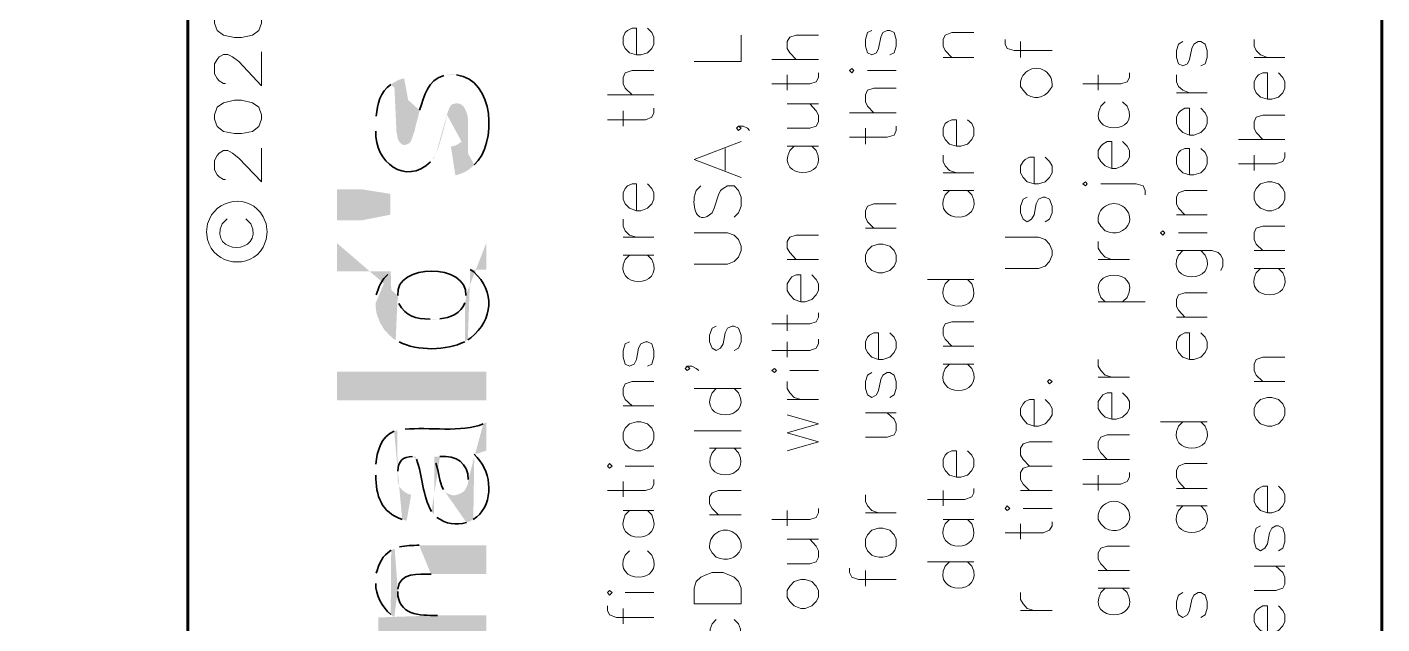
# Model space of a CAD drawing. Header units: inches. Extents: x 5 to 516, y -193 to 129.
# Drawn here: x 287.04 to 296.12, y 37.99 to 41.99 of the extents above; entities that cross this region are included whole.
import ezdxf

# ---------------------------------------------------------------- set-up
doc = ezdxf.new("R2010")
doc.units = ezdxf.units.IN
doc.header["$MEASUREMENT"] = 0
doc.layers.add('PDF2_Geometry', color=7, linetype='Continuous')
doc.layers.add('PDF2_Solid Fills', color=7, linetype='Continuous')

msp = doc.modelspace()

# ---------------------------------------------------------------- hatches: boundary and pattern name
at = {"layer": 'PDF2_Solid Fills', "transparency": 33554559}
h = msp.add_hatch(color=256, dxfattribs=at)
h.paths.add_polyline_path([(289.3786852, 41.3234137), (289.3786852, 41.2900803)], flags=0)
h.paths.add_polyline_path([(289.7453519, 41.0834137), (289.7620186, 41.106747), (289.7653519, 41.106747), (289.7720186, 41.1200803), (289.7820186, 41.136747)], flags=0)
h.paths.add_polyline_path([(289.7820186, 41.136747, 0.042607808), (289.8553519, 41.4000804)], flags=0)
h.paths.add_polyline_path([(289.8553519, 41.4000804), (289.8620186, 41.4200804), (289.8720186, 41.446747), (289.8820186, 41.4634137), (289.8920186, 41.4700804), (289.9186853, 41.476747), (289.9253519, 41.476747), (289.9486853, 41.4700804), (289.9686853, 41.4534137), (289.9720186, 41.446747), (289.9820186, 41.426747), (289.9920186, 41.4000804), (289.9953519, 41.3734137), (289.9953519, 41.3400804), (289.9986853, 41.0300803), (290.0386853, 41.0634137)], flags=0)
h.paths.add_polyline_path([(289.9186853, 41.666747), (289.8920186, 41.6700804), (289.8620186, 41.666747), (289.8353519, 41.6634137)], flags=0)
h.paths.add_polyline_path([(289.6720186, 41.4300804), (289.6653519, 41.396747), (289.6453519, 41.3234137), (289.6386853, 41.2900803), (289.6286853, 41.2634137), (289.6220186, 41.2434137), (289.6153519, 41.226747), (289.6120186, 41.216747), (289.5986853, 41.206747), (289.5753519, 41.196747), (289.5553519, 41.2000803), (289.5353519, 41.2200803), (289.5253519, 41.2400803), (289.5220186, 41.2634137), (289.5153519, 41.2934137), (289.5153519, 41.326747), (289.5020186, 41.616747), (289.4786852, 41.6034137)], flags=0)
h.paths.add_polyline_path([(289.3820186, 41.3900804), (289.3786852, 41.3600804)], flags=0)
for points in [[(289.5020186, 41.6167487), (289.515352, 41.3267486), (289.515352, 41.3467486), (289.5186853, 41.3734153), (289.5286853, 41.400082), (289.5386853, 41.420082), (289.555352, 41.440082), (289.575352, 41.4534153), (289.6020187, 41.4634153), (289.5686853, 41.6434153), (289.5520186, 41.640082), (289.525352, 41.630082)], [(289.8820185, 41.1867492), (289.9120185, 40.9934158), (289.9253518, 40.9967492), (289.9520185, 41.0067492), (289.9753518, 41.0167492), (289.9986851, 41.0300825), (289.9953518, 41.3400825), (289.9953518, 41.3067492), (289.9886851, 41.2800825), (289.9686851, 41.2334158), (289.9553518, 41.2200825), (289.9353518, 41.2067492), (289.9120185, 41.1934158)], [(289.4753522, 40.7300807), (289.2886855, 40.693414), (289.1186855, 40.693414), (289.1186855, 40.9000807), (289.2886855, 40.9000807), (289.4753522, 40.8700807)], [(290.1186857, 39.486747), (290.1186857, 39.6800803), (289.1186856, 39.6800803), (289.1186856, 39.486747)]]:
    msp.add_hatch(color=256, dxfattribs=at).paths.add_polyline_path(points)
h = msp.add_hatch(color=256, dxfattribs=at)
h.paths.add_polyline_path([(289.1186856, 40.5400816), (289.1186856, 40.3500816), (289.4786856, 40.3500816), (289.492019, 39.9034149), (289.512019, 39.8900816), (289.5253523, 40.1900816)], flags=0)
h.paths.add_polyline_path([(289.982019, 40.1900816), (289.9953524, 39.8934149), (290.012019, 40.363415), (290.1186857, 40.363415), (290.1186857, 40.5400816)], flags=0)
h = msp.add_hatch(color=256, dxfattribs=at)
h.paths.add_polyline_path([(289.3786852, 40.1400809), (289.3786852, 40.1067476), (289.3820186, 40.0800809), (289.3886852, 40.0534143), (289.3986852, 40.0300809), (289.4086852, 40.0034143), (289.4220186, 39.9834143), (289.4353519, 39.9600809), (289.4553519, 39.9400809), (289.4720186, 39.9200809), (289.4753519, 39.9200809), (289.4920186, 39.9034142), (289.4786852, 40.350081), (289.4586852, 40.3300809)], flags=0)
h.paths.add_polyline_path([(289.3820186, 40.1934143), (289.3786852, 40.1667476)], flags=0)
h = msp.add_hatch(color=256, dxfattribs=at)
h.paths.add_polyline_path([(289.5120191, 39.8900809), (289.5353524, 39.8800809)], flags=0)
h.paths.add_polyline_path([(289.9753525, 39.8800809), (289.9953525, 39.8934142), (289.9820191, 40.1900809), (289.9820191, 40.1667476), (289.9753525, 40.1400809)], flags=0)
h.paths.add_polyline_path([(289.8086858, 40.0334143), (289.7753524, 40.0300809), (289.7420191, 40.0300809)], flags=0)
h.paths.add_polyline_path([(289.5320191, 40.1367476), (289.5253524, 40.1634143), (289.5253524, 40.1900809)], flags=0)
h = msp.add_hatch(color=256, dxfattribs=at)
h.paths.add_polyline_path([(289.5220187, 39.2867483), (289.525352, 38.9800817), (289.525352, 39.013415)], flags=0)
h.paths.add_polyline_path([(289.625352, 39.1100817), (289.645352, 39.1100817), (289.6520187, 39.093415)], flags=0)
h.paths.add_polyline_path([(289.7520187, 38.743415), (289.7686854, 38.723415), (289.7720187, 39.1100817), (289.8086854, 39.1100817)], flags=0)
h.paths.add_polyline_path([(289.9986854, 38.9567483), (290.0086854, 38.6767483), (290.0320187, 38.6900816), (290.0386854, 39.1267483), (290.0620187, 39.133415), (290.0686854, 39.133415), (290.0953521, 39.143415), (290.1186854, 39.1500817), (290.1186854, 39.3400817), (290.0986854, 39.3300817)], flags=0)
h.paths.add_polyline_path([(289.575352, 39.293415), (289.545352, 39.2900817)], flags=0)
h = msp.add_hatch(color=256, dxfattribs=at)
h.paths.add_polyline_path([(289.3786852, 38.9934134), (289.3786852, 38.9867467)], flags=0)
h.paths.add_polyline_path([(289.5553519, 38.69008), (289.5853519, 38.68008), (289.6153519, 38.8534134), (289.6086853, 38.8567467), (289.5820186, 38.8667467), (289.5586852, 38.8834134), (289.5453519, 38.90008), (289.5420186, 38.90008), (289.5320186, 38.9234134), (289.5253519, 38.95008), (289.5253519, 38.98008), (289.5220186, 39.2867467), (289.5020186, 39.2800801)], flags=0)
h.paths.add_polyline_path([(289.3786852, 39.06008), (289.3786852, 39.0267467)], flags=0)
h = msp.add_hatch(color=256, dxfattribs=at)
h.paths.add_polyline_path([(289.7686855, 38.7234142), (289.7886855, 38.7034142)], flags=0)
h.paths.add_polyline_path([(289.9853522, 38.6700808), (290.0086855, 38.6767475), (289.9986855, 38.9567475), (289.9986855, 38.9534142), (289.9953522, 38.9267475), (289.9853522, 38.9034142), (289.9720189, 38.8800808), (289.9520189, 38.8667475), (289.9286855, 38.8567475), (289.9020188, 38.8500808), (289.8986855, 38.8500808), (289.8753522, 38.8567475), (289.8520188, 38.8667475), (289.8320188, 38.8900808)], flags=0)
h.paths.add_polyline_path([(289.7820188, 39.0667475), (289.7753522, 39.0900809), (289.7720188, 39.1100809)], flags=0)
h = msp.add_hatch(color=256, dxfattribs=at)
h.paths.add_polyline_path([(289.3786852, 38.2734155), (289.3786852, 38.2600821)], flags=0)
h.paths.add_polyline_path([(289.4786852, 38.0534155), (289.5020186, 38.0334155), (289.5053519, 38.4934155), (289.4820186, 38.4834155)], flags=0)
h.paths.add_polyline_path([(289.3820186, 38.3300821), (289.3786852, 38.3000821)], flags=0)
h = msp.add_hatch(color=256, dxfattribs=at)
h.paths.add_polyline_path([(289.3953521, 38.033415), (289.3953521, 37.8567484), (290.1186855, 37.8567484), (290.1186855, 38.0467484), (289.7920188, 38.0467484)], flags=0)
h.paths.add_polyline_path([(289.5253521, 38.2067484), (289.5053521, 38.4934151), (289.5020187, 38.033415)], flags=0)
h = msp.add_hatch(color=256, dxfattribs=at)
h.paths.add_polyline_path([(289.5053518, 38.4934133), (289.5253518, 38.2067466), (289.5253518, 38.2234133)], flags=0)
h.paths.add_polyline_path([(289.7486852, 38.3234133), (290.1186852, 38.3234133), (290.1186852, 38.5167467), (289.6686852, 38.5167467)], flags=0)
h.paths.add_polyline_path([(289.5386852, 38.5067467), (289.5320185, 38.5034133)], flags=0)

# ---------------------------------------------------------------- linework, layer by layer
at = {"layer": 'PDF2_Geometry', "lineweight": 60}
for points in [[(296.1186862, 5.4634085), (296.1186862, 95.4634157), (161.1186754, 95.4634157), (161.1186754, 5.4634085)], [(288.1186855, 95.4634157), (288.1186855, 5.4634085)]]:
    msp.add_lwpolyline(points, dxfattribs=at)
at = {"layer": 'PDF2_Geometry', "lineweight": 15}
for points in [[(288.298685, 42.0134128), (288.3153517, 41.9634128), (288.358685, 41.9334128), (288.4320184, 41.9167461), (288.478685, 41.9167461), (288.5520184, 41.9334128), (288.5953517, 41.9634128), (288.6120184, 42.0134128), (288.6120184, 42.0434128), (288.5953517, 42.0934128), (288.5520184, 42.1267461), (288.478685, 42.1400795), (288.4320184, 42.1400795), (288.358685, 42.1267461), (288.3153517, 42.0934128), (288.298685, 42.0434128)], [(292.5686854, 41.6800794), (292.5820187, 41.6967461), (292.5686854, 41.7100794), (292.5520187, 41.6967461)], [(288.298685, 41.3700818), (288.3153517, 41.3200818), (288.358685, 41.2867485), (288.4320184, 41.2734152), (288.478685, 41.2734152), (288.5520184, 41.2867485), (288.5953517, 41.3200818), (288.6120184, 41.3700818), (288.6120184, 41.4000818), (288.5953517, 41.4500819), (288.5520184, 41.4800819), (288.478685, 41.4967485), (288.4320184, 41.4967485), (288.358685, 41.4800819), (288.3153517, 41.4500819), (288.298685, 41.4000818)], [(294.1320188, 40.923413), (294.1453521, 40.9367463), (294.1320188, 40.9500796), (294.1153521, 40.9367463)], [(295.2620195, 40.8334132), (295.2753529, 40.8034132), (295.3053529, 40.7734132), (295.3520196, 40.7567466), (295.3820196, 40.7567466), (295.4253529, 40.7734132), (295.4553529, 40.8034132), (295.4686862, 40.8334132), (295.4686862, 40.8767466), (295.4553529, 40.9067466), (295.4253529, 40.9367466), (295.3820196, 40.9500799), (295.3520196, 40.9500799), (295.3053529, 40.9367466), (295.2753529, 40.9067466), (295.2620195, 40.8767466)], [(294.6520189, 40.5934162), (294.6653522, 40.6100829), (294.6520189, 40.6234162), (294.6353522, 40.6100829)], [(292.658686, 40.4167465), (292.6720193, 40.3867465), (292.7020193, 40.3567465), (292.7453526, 40.3400799), (292.7753526, 40.3400799), (292.8220193, 40.3567465), (292.8520193, 40.3867465), (292.8653527, 40.4167465), (292.8653527, 40.4600799), (292.8520193, 40.4900799), (292.8220193, 40.5200799), (292.7753526, 40.5334132), (292.7453526, 40.5334132), (292.7020193, 40.5200799), (292.6720193, 40.4900799), (292.658686, 40.4600799)], [(292.0486853, 39.6734129), (292.0620186, 39.6867462), (292.0486853, 39.7000795), (292.0320186, 39.6867462)], [(293.8786856, 39.6134153), (293.8920189, 39.5967486), (293.9086856, 39.6134153), (293.8920189, 39.6267486)], [(295.2620195, 39.3900809), (295.2753529, 39.3600809), (295.3053529, 39.3300809), (295.3520196, 39.3134142), (295.3820196, 39.3134142), (295.4253529, 39.3300809), (295.4553529, 39.3600809), (295.4686862, 39.3900809), (295.4686862, 39.4334142), (295.4553529, 39.4634142), (295.4253529, 39.4934142), (295.3820196, 39.5067476), (295.3520196, 39.5067476), (295.3053529, 39.4934142), (295.2753529, 39.4634142), (295.2620195, 39.4334142)], [(291.0353524, 39.2267474), (291.0486858, 39.1967474), (291.0786858, 39.1667474), (291.1253524, 39.1500807), (291.1553524, 39.1500807), (291.1986858, 39.1667474), (291.2286858, 39.1967474), (291.2420191, 39.2267474), (291.2420191, 39.2700807), (291.2286858, 39.3000807), (291.1986858, 39.3300807), (291.1553524, 39.3434141), (291.1253524, 39.3434141), (291.0786858, 39.3300807), (291.0486858, 39.3000807), (291.0353524, 39.2700807)], [(290.9453527, 39.0334151), (290.9620194, 39.0467485), (290.9453527, 39.0634151), (290.9320194, 39.0467485)], [(293.6086855, 38.7500797), (293.6253522, 38.7634131), (293.6086855, 38.7800797), (293.5953522, 38.7634131)], [(291.8253526, 38.1234148), (291.5120192, 38.1234148), (291.5120192, 38.2300815), (291.5253525, 38.2734148), (291.5553525, 38.3034148), (291.5853526, 38.3167481), (291.6320192, 38.3334148), (291.7053526, 38.3334148), (291.7486859, 38.3167481), (291.7786859, 38.3034148), (291.8086859, 38.2734148), (291.8253526, 38.2300815)], [(290.9453527, 38.1834157), (290.9620194, 38.2000824), (290.9453527, 38.2134157), (290.9320194, 38.2000824)], [(292.1353527, 38.1700829), (292.1520194, 38.1400829), (292.1820194, 38.1100829), (292.2253527, 38.0934163), (292.2553527, 38.0934163), (292.298686, 38.1100829), (292.328686, 38.1400829), (292.3453527, 38.1700829), (292.3453527, 38.2134163), (292.328686, 38.2434163), (292.298686, 38.2734163), (292.2553527, 38.2867496), (292.2253527, 38.2867496), (292.1820194, 38.2734163), (292.1520194, 38.2434163), (292.1353527, 38.2134163)]]:
    msp.add_lwpolyline(points, close=True, dxfattribs=at)
for points in [[(291.1253522, 41.8000813), (291.1253522, 41.9800814), (291.0953522, 41.9800814), (291.0653522, 41.9634147), (291.0486855, 41.9500814), (291.0353522, 41.9200813), (291.0353522, 41.8734147), (291.0486855, 41.8434147), (291.0786855, 41.8134147), (291.1253522, 41.8000813), (291.1553522, 41.8000813), (291.1986855, 41.8134147), (291.2286855, 41.8434147), (291.2420189, 41.8734147), (291.2420189, 41.9200813), (291.2286855, 41.9500814), (291.1986855, 41.9800814)], [(291.5120192, 41.7567464), (291.8253526, 41.7567464), (291.8253526, 41.9334131)], [(292.1953528, 41.7700826), (292.1520195, 41.8134159), (292.1353528, 41.8434159), (292.1353528, 41.8900826), (292.1520195, 41.9200826), (292.1953528, 41.9334159), (292.3453528, 41.9334159)], [(292.7020192, 41.9634148), (292.6720192, 41.9500815), (292.6586859, 41.9034148), (292.6586859, 41.8600815), (292.6720192, 41.8134148), (292.7020192, 41.8000815), (292.7320192, 41.8134148), (292.7453526, 41.8434148), (292.7620192, 41.9200815), (292.7753526, 41.9500815), (292.8053526, 41.9634148), (292.8220192, 41.9634148), (292.8520193, 41.9500815), (292.8653526, 41.9034148), (292.8653526, 41.8600815), (292.8520193, 41.8134148), (292.8220192, 41.8000815)], [(293.2386862, 41.7834153), (293.1920195, 41.830082), (293.1786861, 41.860082), (293.1786861, 41.9034154), (293.1920195, 41.9334154), (293.2386862, 41.950082), (293.3853528, 41.950082)], [(293.5953527, 41.9034139), (293.5953527, 41.8734139), (293.6086861, 41.8434139), (293.6553528, 41.8300805), (293.9086861, 41.8300805)], [(293.6986861, 41.7834153), (293.6986861, 41.890082)], [(294.7853527, 41.8900811), (294.7553527, 41.8734144), (294.7420194, 41.8300811), (294.7420194, 41.7834144), (294.7553527, 41.7400811), (294.7853527, 41.7267477), (294.8153527, 41.7400811), (294.8286861, 41.7700811), (294.8453527, 41.8434144), (294.8586861, 41.8734144), (294.8886861, 41.8900811), (294.9053527, 41.8900811), (294.9353528, 41.8734144), (294.9486861, 41.8300811), (294.9486861, 41.7834144), (294.9353528, 41.7400811), (294.9053527, 41.7267477)], [(295.3520193, 41.7834153), (295.3053526, 41.800082), (295.2753526, 41.830082), (295.2620193, 41.860082), (295.2620193, 41.9034154)], [(288.3720188, 41.6100823), (288.3586854, 41.6100823), (288.3286854, 41.6267489), (288.3153521, 41.6434156), (288.2986854, 41.6734156), (288.2986854, 41.7400823), (288.3153521, 41.7700823), (288.3286854, 41.786749), (288.3586854, 41.8034156), (288.3886854, 41.8034156), (288.4186854, 41.786749), (288.4620188, 41.756749), (288.6120188, 41.5934156), (288.6120188, 41.8200823)], [(292.0320193, 41.7700826), (292.3453527, 41.7700826)], [(293.178686, 41.7834153), (293.3853527, 41.7834153)], [(295.2620195, 41.7834153), (295.4686862, 41.7834153)], [(291.0953525, 41.5334153), (291.0486859, 41.5767487), (291.0353525, 41.6067487), (291.0353525, 41.650082), (291.0486859, 41.680082), (291.0953525, 41.6967487), (291.2420192, 41.6967487)], [(292.0320193, 41.6067491), (292.2853527, 41.6067491), (292.328686, 41.6200824), (292.3453527, 41.6500824), (292.3453527, 41.6800824)], [(292.1353527, 41.5634141), (292.1353527, 41.6667475)], [(292.6720188, 41.6967488), (292.8653521, 41.6967488)], [(294.1153528, 41.6067491), (294.3686862, 41.6067491), (294.4120195, 41.6200824), (294.4286862, 41.6500824), (294.4286862, 41.6800824)], [(294.2186862, 41.5634141), (294.2186862, 41.6667475)], [(294.828686, 41.5467481), (294.7853527, 41.5634148), (294.7553527, 41.5900815), (294.7420193, 41.6200815), (294.7420193, 41.6667481)], [(295.3520193, 41.5034165), (295.3520193, 41.6800832), (295.3220193, 41.6800832), (295.2920193, 41.6667499), (295.2753526, 41.6500832), (295.2620193, 41.6200832), (295.2620193, 41.5767499), (295.2753526, 41.5467499), (295.3053526, 41.5167499), (295.3520193, 41.5034165), (295.3820193, 41.5034165), (295.4253526, 41.5167499), (295.4553526, 41.5467499), (295.468686, 41.5767499), (295.468686, 41.6200832), (295.4553526, 41.6500832), (295.4253526, 41.6800832)], [(292.715352, 41.4134134), (292.6720187, 41.4567468), (292.6586854, 41.4867468), (292.6586854, 41.5334134), (292.6720187, 41.5634134), (292.715352, 41.5767468), (292.865352, 41.5767468)], [(290.9320191, 41.5334153), (291.2420191, 41.5334153)], [(294.2653527, 41.4867472), (294.2353527, 41.4567472)], [(294.4120193, 41.4567472), (294.3820193, 41.4867472)], [(294.7420195, 41.5467481), (294.9486862, 41.5467481)], [(290.9320191, 41.3667486), (291.1853524, 41.3667486), (291.2286858, 41.3834153), (291.2420191, 41.4134153), (291.2420191, 41.4434153)], [(291.0353524, 41.3234137), (291.0353524, 41.426747)], [(292.1353527, 41.4734144), (292.3453527, 41.4734144)], [(292.1353527, 41.3100809), (292.2853527, 41.3100809), (292.328686, 41.3234142), (292.3453527, 41.3534142), (292.3453527, 41.3967476), (292.328686, 41.4267476), (292.2853527, 41.4734142)], [(292.5520194, 41.4134134), (292.8653528, 41.4134134)], [(294.828686, 41.2634127), (294.828686, 41.4434127), (294.798686, 41.4434127), (294.768686, 41.4267461), (294.7553527, 41.4134127), (294.7420193, 41.3834127), (294.7420193, 41.3400794), (294.7553527, 41.3100794), (294.7853527, 41.2800794), (294.828686, 41.2634127), (294.858686, 41.2634127), (294.9053527, 41.2800794), (294.9353527, 41.3100794), (294.948686, 41.3400794), (294.948686, 41.3834127), (294.9353527, 41.4134127), (294.9053527, 41.4434127)], [(295.3220197, 41.2334139), (295.275353, 41.2800806), (295.2620196, 41.3100806), (295.2620196, 41.353414), (295.275353, 41.383414), (295.3220197, 41.3967473), (295.4686863, 41.3967473)], [(291.8086857, 41.3234137), (291.8253524, 41.3100804), (291.8086857, 41.2934137), (291.7953524, 41.3100804), (291.8086857, 41.3234137), (291.8386857, 41.3234137), (291.8686857, 41.3100804), (291.8820191, 41.2934137)], [(292.5520194, 41.2500799), (292.8053528, 41.2500799), (292.8520194, 41.2634133), (292.8653528, 41.2934133), (292.8653528, 41.3234133)], [(292.658686, 41.2034152), (292.658686, 41.3100818)], [(293.2686858, 41.1900824), (293.2686858, 41.3667491), (293.2386858, 41.3667491), (293.2086858, 41.3534157), (293.1920191, 41.3400824), (293.1786858, 41.3100824), (293.1786858, 41.2634157), (293.1920191, 41.2334157), (293.2220191, 41.2034157), (293.2686858, 41.1900824), (293.2986858, 41.1900824), (293.3420191, 41.2034157), (293.3720191, 41.2334157), (293.3853525, 41.2634157), (293.3853525, 41.3100824), (293.3720191, 41.3400824), (293.3420191, 41.3667491)], [(291.8253526, 40.9800807), (291.5120192, 41.1000807), (291.8253526, 41.2200807)], [(294.3086859, 41.0400817), (294.3086859, 41.2200817), (294.2786859, 41.2200817), (294.2486859, 41.203415), (294.2353526, 41.1900817), (294.2186859, 41.1600817), (294.2186859, 41.1167484), (294.2353526, 41.0867484), (294.2653526, 41.0567484), (294.3086859, 41.0400817), (294.3386859, 41.0400817), (294.3820193, 41.0567484), (294.4120193, 41.0867484), (294.4286859, 41.1167484), (294.4286859, 41.1600817), (294.4120193, 41.1900817), (294.3820193, 41.2200817)], [(295.1586862, 41.2334139), (295.4686862, 41.2334139)], [(288.3720188, 40.9667479), (288.3586854, 40.9667479), (288.3286854, 40.9834146), (288.3153521, 40.9967479), (288.2986854, 41.0300813), (288.2986854, 41.0934146), (288.3153521, 41.126748), (288.3286854, 41.1434146), (288.3586854, 41.1600813), (288.3886854, 41.1600813), (288.4186854, 41.1434146), (288.4620188, 41.1100813), (288.6120188, 40.9500813), (288.6120188, 41.176748)], [(291.718686, 41.0267489), (291.718686, 41.1734156)], [(292.1353527, 41.1900824), (292.3453527, 41.1900824)], [(292.1820192, 41.1900824), (292.1520192, 41.1600824)], [(292.3286858, 41.1600824), (292.2986858, 41.1900824)], [(293.2686858, 41.0100829), (293.2220191, 41.0267496), (293.1920191, 41.0567496), (293.1786858, 41.0867496), (293.1786858, 41.1300829)], [(293.7886859, 40.9367492), (293.7886859, 41.1167492), (293.7586859, 41.1167492), (293.7286859, 41.1000825), (293.7153525, 41.0867492), (293.6986859, 41.0567492), (293.6986859, 41.0100825), (293.7153525, 40.9800825), (293.7420192, 40.9500825), (293.7886859, 40.9367492), (293.8186859, 40.9367492), (293.8620192, 40.9500825), (293.8920192, 40.9800825), (293.9086859, 41.0100825), (293.9086859, 41.0567492), (293.8920192, 41.0867492), (293.8620192, 41.1167492)], [(294.828686, 40.9967467), (294.828686, 41.1734134), (294.798686, 41.1734134), (294.768686, 41.1600801), (294.7553527, 41.1467467), (294.7420193, 41.1167467), (294.7420193, 41.0700801), (294.7553527, 41.0400801), (294.7853527, 41.0100801), (294.828686, 40.9967467), (294.858686, 40.9967467), (294.9053527, 41.0100801), (294.9353527, 41.0400801), (294.948686, 41.0700801), (294.948686, 41.1167467), (294.9353527, 41.1467467), (294.9053527, 41.1734134)], [(295.1586862, 41.0700805), (295.4086862, 41.0700805), (295.4553529, 41.0867471), (295.4686862, 41.1167471), (295.4686862, 41.1467471)], [(295.2620195, 41.0267489), (295.2620195, 41.1300822)], [(291.1253522, 40.7567463), (291.1253522, 40.9367463), (291.0953522, 40.9367463), (291.0653522, 40.923413), (291.0486855, 40.9067463), (291.0353522, 40.8767463), (291.0353522, 40.833413), (291.0486855, 40.803413), (291.0786855, 40.773413), (291.1253522, 40.7567463), (291.1553522, 40.7567463), (291.1986855, 40.773413), (291.2286855, 40.803413), (291.2420189, 40.833413), (291.2420189, 40.8767463), (291.2286855, 40.9067463), (291.1986855, 40.9367463)], [(293.178686, 41.0100829), (293.3853527, 41.0100829)], [(294.2353522, 40.9367492), (294.4720189, 40.9367492), (294.5186855, 40.9234158), (294.5320189, 40.8934158), (294.5320189, 40.8634158)], [(291.5553525, 40.923413), (291.5253525, 40.893413), (291.5120192, 40.8467463)], [(291.6320192, 40.743413), (291.6453525, 40.773413), (291.6753525, 40.863413), (291.6886859, 40.893413), (291.7053525, 40.9067463), (291.7353525, 40.923413), (291.7786859, 40.923413), (291.8086859, 40.893413), (291.8253525, 40.8467463), (291.8253525, 40.7867463), (291.8086859, 40.743413), (291.7786859, 40.713413)], [(293.178686, 40.8934142), (293.3853527, 40.8934142)], [(293.2220193, 40.8934142), (293.1920193, 40.8634142)], [(293.3720193, 40.8634142), (293.3420193, 40.8934142)], [(293.7420194, 40.846746), (293.7153527, 40.8334127), (293.6986861, 40.786746), (293.6986861, 40.7434127), (293.7153527, 40.7000794), (293.7420194, 40.6834127), (293.7720194, 40.7000794), (293.7886861, 40.7300794), (293.8020194, 40.8034127), (293.8186861, 40.8334127), (293.8486861, 40.846746), (293.8620194, 40.846746), (293.8920194, 40.8334127), (293.9086861, 40.786746), (293.9086861, 40.7434127), (293.8920194, 40.7000794), (293.8620194, 40.6834127)], [(294.7986855, 40.7300807), (294.7553522, 40.773414), (294.7420189, 40.803414), (294.7420189, 40.8467474), (294.7553522, 40.8767474), (294.7986855, 40.8934141), (294.9486855, 40.8934141)], [(292.715352, 40.640081), (292.6720187, 40.6834143), (292.6586854, 40.7134143), (292.6586854, 40.7567477), (292.6720187, 40.7867477), (292.715352, 40.8034143), (292.865352, 40.8034143)], [(288.2520184, 40.6700819), (288.2453517, 40.6167486), (288.2520184, 40.5634153)], [(288.3820184, 40.7034151), (288.348685, 40.6700818)], [(288.5420184, 40.6700818), (288.508685, 40.7034151)], [(288.6253517, 40.5134152), (288.6453517, 40.5634153), (288.6520184, 40.6167486), (288.6453517, 40.6700819), (288.6253517, 40.7167486)], [(291.1253522, 40.58008), (291.0786855, 40.5934134), (291.0486855, 40.6234134), (291.0353522, 40.6534134), (291.0353522, 40.70008)], [(294.7420195, 40.7300807), (294.9486862, 40.7300807)], [(291.0353524, 40.58008), (291.2420191, 40.58008)], [(291.5120192, 40.4000805), (291.7353526, 40.4000805), (291.7786859, 40.4167472), (291.8086859, 40.4467472), (291.8253526, 40.4900806), (291.8253526, 40.5200806), (291.8086859, 40.5634139), (291.7786859, 40.5934139), (291.7353526, 40.6100806), (291.5120192, 40.6100806)], [(292.1953528, 40.4300793), (292.1520195, 40.476746), (292.1353528, 40.506746), (292.1353528, 40.5500793), (292.1520195, 40.5800793), (292.1953528, 40.5934127), (292.3453528, 40.5934127)], [(292.658686, 40.640081), (292.8653527, 40.640081)], [(293.5953527, 40.3700818), (293.8186861, 40.3700818), (293.8620194, 40.3867484), (293.8920194, 40.4167484), (293.9086861, 40.4600818), (293.9086861, 40.4900818), (293.8920194, 40.5334151), (293.8620194, 40.5634151), (293.8186861, 40.5800818), (293.5953527, 40.5800818)], [(294.7553523, 40.6100822), (294.9486856, 40.6100822)], [(295.3220197, 40.4900803), (295.275353, 40.5334136), (295.2620196, 40.5634136), (295.2620196, 40.6100803), (295.275353, 40.6400803), (295.3220197, 40.6534136), (295.4686863, 40.6534136)], [(294.3086859, 40.4300793), (294.2653526, 40.446746), (294.2353526, 40.476746), (294.2186859, 40.506746), (294.2186859, 40.5500793)], [(294.7420195, 40.4900803), (294.9786862, 40.4900803), (295.0220195, 40.476747), (295.0386862, 40.4600803), (295.0520195, 40.4300803), (295.0520195, 40.3867469), (295.0386862, 40.3567469)], [(294.7853527, 40.4900803), (294.7553527, 40.4600803)], [(294.9353528, 40.4600803), (294.9053527, 40.4900803)], [(295.2620195, 40.4900803), (295.4686862, 40.4900803)], [(291.0353524, 40.4600815), (291.2420191, 40.4600815)], [(291.0786857, 40.4600815), (291.0486857, 40.4300815)], [(291.2286857, 40.4300815), (291.1986857, 40.4600815)], [(292.1353527, 40.4300793), (292.3453527, 40.4300793)], [(294.2186862, 40.4300793), (294.4286862, 40.4300793)], [(292.2253524, 40.1467473), (292.2253524, 40.3267473), (292.1953524, 40.3267473), (292.1653524, 40.313414), (292.1520191, 40.2967473), (292.1353524, 40.2667473), (292.1353524, 40.223414), (292.1520191, 40.193414), (292.1820191, 40.163414), (292.2253524, 40.1467473), (292.2553524, 40.1467473), (292.2986858, 40.163414), (292.3286858, 40.193414), (292.3453524, 40.223414), (292.3453524, 40.2667473), (292.3286858, 40.2967473), (292.2986858, 40.3267473)], [(293.0753527, 40.296748), (293.3853527, 40.296748)], [(293.2220193, 40.296748), (293.1920193, 40.266748)], [(293.3720193, 40.266748), (293.3420193, 40.296748)], [(295.2620195, 40.3700818), (295.4686862, 40.3700818)], [(295.3053528, 40.3700818), (295.2753528, 40.3400818)], [(295.4553528, 40.3400818), (295.4253528, 40.3700818)], [(294.7986855, 40.0434148), (294.7553522, 40.0900815), (294.7420189, 40.1167481), (294.7420189, 40.1634148), (294.7553522, 40.1934148), (294.7986855, 40.2067481), (294.9486855, 40.2067481)], [(294.2186862, 40.1467473), (294.5320196, 40.1467473)], [(294.2653527, 40.1467473), (294.2353527, 40.1767473)], [(294.4120193, 40.1767473), (294.3820193, 40.1467473)], [(292.0320193, 40.0000798), (292.2853527, 40.0000798), (292.328686, 40.0134132), (292.3453527, 40.0434132), (292.3453527, 40.0734132)], [(292.1353527, 39.9534151), (292.1353527, 40.0600817)], [(294.7420195, 40.0434148), (294.9486862, 40.0434148)], [(291.6586859, 39.9834138), (291.6320192, 39.9700805), (291.6153526, 39.9234138), (291.6153526, 39.8800805), (291.6320192, 39.8367472), (291.6586859, 39.8200805), (291.6886859, 39.8367472), (291.7053526, 39.8667472), (291.7186859, 39.9400805), (291.7353526, 39.9700805), (291.7653526, 39.9834138), (291.7786859, 39.9834138), (291.8086859, 39.9700805), (291.8253526, 39.9234138), (291.8253526, 39.8800805), (291.8086859, 39.8367472), (291.7786859, 39.8200805)], [(292.7453525, 39.7600828), (292.7453525, 39.9400828), (292.7153525, 39.9400828), (292.6853525, 39.9234161), (292.6720192, 39.9100828), (292.6586858, 39.8800828), (292.6586858, 39.8367495), (292.6720192, 39.8067495), (292.7020192, 39.7767495), (292.7453525, 39.7600828), (292.7753525, 39.7600828), (292.8220192, 39.7767495), (292.8520192, 39.8067495), (292.8653525, 39.8367495), (292.8653525, 39.8800828), (292.8520192, 39.9100828), (292.8220192, 39.9400828)], [(293.2386862, 39.8500825), (293.1920195, 39.8967492), (293.1786861, 39.9234159), (293.1786861, 39.9700825), (293.1920195, 40.0000826), (293.2386862, 40.0134159), (293.3853528, 40.0134159)], [(294.828686, 39.7600828), (294.828686, 39.9400828), (294.798686, 39.9400828), (294.768686, 39.9234161), (294.7553527, 39.9100828), (294.7420193, 39.8800828), (294.7420193, 39.8367495), (294.7553527, 39.8067495), (294.7853527, 39.7767495), (294.828686, 39.7600828), (294.858686, 39.7600828), (294.9053527, 39.7767495), (294.9353527, 39.8067495), (294.948686, 39.8367495), (294.948686, 39.8800828), (294.9353527, 39.9100828), (294.9053527, 39.9400828)], [(291.0786857, 39.8800813), (291.0486857, 39.866748), (291.0353524, 39.8200813), (291.0353524, 39.776748), (291.0486857, 39.7300813), (291.0786857, 39.716748), (291.1086857, 39.7300813), (291.1253524, 39.7600813), (291.1386857, 39.836748), (291.1553524, 39.866748), (291.1853524, 39.8800813), (291.1986857, 39.8800813), (291.2286857, 39.866748), (291.2420191, 39.8200813), (291.2420191, 39.776748), (291.2286857, 39.7300813), (291.1986857, 39.716748)], [(292.0320193, 39.8200804), (292.2853527, 39.8200804), (292.328686, 39.836747), (292.3453527, 39.866747), (292.3453527, 39.896747)], [(292.1353527, 39.7767488), (292.1353527, 39.8800821)], [(293.178686, 39.8500825), (293.3853527, 39.8500825)], [(294.3086859, 39.6434141), (294.2653526, 39.6567474), (294.2353526, 39.6867474), (294.2186859, 39.7167474), (294.2186859, 39.7600808)], [(295.3220197, 39.6134153), (295.275353, 39.6567486), (295.2620196, 39.6867487), (295.2620196, 39.730082), (295.275353, 39.760082), (295.3220197, 39.7767487), (295.4686863, 39.7767487)], [(291.4653519, 39.7167478), (291.4820186, 39.7000812), (291.4653519, 39.6867478), (291.4520186, 39.7000812), (291.4653519, 39.7167478), (291.4953519, 39.7167478), (291.5253519, 39.7000812), (291.5420186, 39.6867478)], [(292.1520187, 39.6867491), (292.345352, 39.6867491)], [(292.7020192, 39.6734129), (292.6720192, 39.6567462), (292.6586859, 39.6134129), (292.6586859, 39.5667462), (292.6720192, 39.5234129), (292.7020192, 39.5067462), (292.7320192, 39.5234129), (292.7453526, 39.5534129), (292.7620192, 39.6267462), (292.7753526, 39.6567462), (292.8053526, 39.6734129), (292.8220192, 39.6734129), (292.8520193, 39.6567462), (292.8653526, 39.6134129), (292.8653526, 39.5667462), (292.8520193, 39.5234129), (292.8220192, 39.5067462)], [(293.178686, 39.7300806), (293.3853527, 39.7300806)], [(293.2220193, 39.7300806), (293.1920193, 39.7000806)], [(293.3720193, 39.7000806), (293.3420193, 39.7300806)], [(291.0953525, 39.4500818), (291.0486859, 39.4934152), (291.0353525, 39.5234152), (291.0353525, 39.5667485), (291.0486859, 39.5967485), (291.0953525, 39.6134152), (291.2420192, 39.6134152)], [(292.2253524, 39.4934134), (292.1820191, 39.5067467), (292.1520191, 39.5367467), (292.1353524, 39.5667467), (292.1353524, 39.6134134)], [(294.2186862, 39.6434141), (294.4286862, 39.6434141)], [(295.2620195, 39.6134153), (295.4686862, 39.6134153)], [(291.5120192, 39.5667471), (291.8253526, 39.5667471)], [(291.6586859, 39.5667471), (291.6320192, 39.5367471)], [(291.8086859, 39.5367471), (291.7786859, 39.5667471)], [(292.1353527, 39.4934134), (292.3453527, 39.4934134)], [(293.7886859, 39.3134139), (293.7886859, 39.4934139), (293.7586859, 39.4934139), (293.7286859, 39.4800806), (293.7153525, 39.4634139), (293.6986859, 39.4334139), (293.6986859, 39.3900806), (293.7153525, 39.3600806), (293.7420192, 39.3300806), (293.7886859, 39.3134139), (293.8186859, 39.3134139), (293.8620192, 39.3300806), (293.8920192, 39.3600806), (293.9086859, 39.3900806), (293.9086859, 39.4334139), (293.8920192, 39.4634139), (293.8620192, 39.4934139)], [(294.3086859, 39.3600821), (294.3086859, 39.5367488), (294.2786859, 39.5367488), (294.2486859, 39.5234154), (294.2353526, 39.5067488), (294.2186859, 39.4800821), (294.2186859, 39.4334154), (294.2353526, 39.4034154), (294.2653526, 39.3734154), (294.3086859, 39.3600821), (294.3386859, 39.3600821), (294.3820193, 39.3734154), (294.4120193, 39.4034154), (294.4286859, 39.4334154), (294.4286859, 39.4800821), (294.4120193, 39.5067488), (294.3820193, 39.5367488)], [(291.0353524, 39.4500818), (291.2420191, 39.4500818)], [(292.1353527, 39.1500804), (292.3453527, 39.2100805), (292.1353527, 39.2700805), (292.3453527, 39.3300805), (292.1353527, 39.3900805)], [(292.658686, 39.4034137), (292.8653527, 39.4034137)], [(292.658686, 39.2400802), (292.8053526, 39.2400802), (292.8520193, 39.2567469), (292.8653527, 39.2834135), (292.8653527, 39.3300802), (292.8520193, 39.3600802), (292.8053526, 39.4034135)], [(294.6353529, 39.3434161), (294.9486863, 39.3434161)], [(294.7853527, 39.3434161), (294.7553527, 39.3134161)], [(294.9353528, 39.3134161), (294.9053527, 39.3434161)], [(291.5120192, 39.2834151), (291.8253526, 39.2834151)], [(293.7586862, 39.0467479), (293.7153529, 39.0900813), (293.6986862, 39.1200813), (293.6986862, 39.1667479), (293.7153529, 39.1967479), (293.7586862, 39.2100813), (293.9086862, 39.2100813)], [(294.2786863, 39.0900795), (294.235353, 39.1367462), (294.2186863, 39.1667462), (294.2186863, 39.2100795), (294.235353, 39.2400795), (294.2786863, 39.2567462), (294.4286863, 39.2567462)], [(291.6153526, 39.1667464), (291.8253526, 39.1667464)], [(291.6586859, 39.1667464), (291.6320192, 39.1367464)], [(291.8086859, 39.1367464), (291.7786859, 39.1667464)], [(293.2686858, 38.9734142), (293.2686858, 39.1500809), (293.2386858, 39.1500809), (293.2086858, 39.1367475), (293.1920191, 39.1200809), (293.1786858, 39.0900809), (293.1786858, 39.0467475), (293.1920191, 39.0167475), (293.2220191, 38.9867475), (293.2686858, 38.9734142), (293.2986858, 38.9734142), (293.3420191, 38.9867475), (293.3720191, 39.0167475), (293.3853525, 39.0467475), (293.3853525, 39.0900809), (293.3720191, 39.1200809), (293.3420191, 39.1500809)], [(291.0486852, 39.0467479), (291.2420186, 39.0467479)], [(293.7586862, 38.8834144), (293.7153529, 38.9267478), (293.6986862, 38.9567478), (293.6986862, 39.0034144), (293.7153529, 39.0334145), (293.7586862, 39.0467478), (293.9086862, 39.0467478)], [(294.1153528, 39.0900795), (294.4286862, 39.0900795)], [(294.7986855, 38.8967472), (294.7553522, 38.9434139), (294.7420189, 38.9734139), (294.7420189, 39.0167472), (294.7553522, 39.0467472), (294.7986855, 39.0634139), (294.9486855, 39.0634139)], [(290.9320191, 38.8834144), (291.1853524, 38.8834144), (291.2286858, 38.8967478), (291.2420191, 38.9267478), (291.2420191, 38.9567478)], [(291.0353524, 38.8400795), (291.0353524, 38.9434128)], [(294.1153528, 38.9267494), (294.3686862, 38.9267494), (294.4120195, 38.9434161), (294.4286862, 38.9734161), (294.4286862, 39.0034161)], [(294.2186862, 38.8834144), (294.2186862, 38.9867478)], [(291.6753527, 38.720081), (291.6320194, 38.7634143), (291.6153527, 38.7934143), (291.6153527, 38.840081), (291.6320194, 38.8667476), (291.6753527, 38.8834143), (291.8253527, 38.8834143)], [(292.7453525, 38.7334137), (292.7020192, 38.7500804), (292.6720192, 38.7800804), (292.6586858, 38.8100804), (292.6586858, 38.8534138)], [(293.0753527, 38.8234135), (293.3253527, 38.8234135), (293.3720194, 38.8400802), (293.3853527, 38.8667468), (293.3853527, 38.8967468)], [(293.178686, 38.7800819), (293.178686, 38.8834153)], [(293.6986861, 38.8834144), (293.9086861, 38.8834144)], [(294.7420195, 38.8967472), (294.9486862, 38.8967472)], [(295.3520193, 38.7334137), (295.3520193, 38.9134138), (295.3220193, 38.9134138), (295.2920193, 38.8967471), (295.2753526, 38.8834138), (295.2620193, 38.8534138), (295.2620193, 38.8100804), (295.2753526, 38.7800804), (295.3053526, 38.7500804), (295.3520193, 38.7334137), (295.3820193, 38.7334137), (295.4253526, 38.7500804), (295.4553526, 38.7800804), (295.468686, 38.8100804), (295.468686, 38.8534138), (295.4553526, 38.8834138), (295.4253526, 38.9134138)], [(292.0320193, 38.6900822), (292.2853527, 38.6900822), (292.328686, 38.7034155), (292.3453527, 38.7334155), (292.3453527, 38.7634155)], [(293.7153521, 38.7634125), (293.9086855, 38.7634125)], [(294.7420195, 38.7800819), (294.9486862, 38.7800819)], [(294.7853527, 38.7800819), (294.7553527, 38.7500819)], [(294.9353528, 38.7500819), (294.9053527, 38.7800819)], [(291.0353524, 38.7500797), (291.2420191, 38.7500797)], [(291.0786857, 38.7500797), (291.0486857, 38.7200797)], [(291.2286857, 38.7200797), (291.1986857, 38.7500797)], [(291.6153526, 38.720081), (291.8253526, 38.720081)], [(292.1353527, 38.6467472), (292.1353527, 38.7500806)], [(292.658686, 38.7334137), (292.8653527, 38.7334137)], [(293.178686, 38.6900822), (293.3853527, 38.6900822)], [(293.2220193, 38.6900822), (293.1920193, 38.6600822)], [(293.3720193, 38.6600822), (293.3420193, 38.6900822)], [(293.5953527, 38.6000824), (293.8486861, 38.6000824), (293.8920194, 38.6167491), (293.9086861, 38.6467491), (293.9086861, 38.6734158)], [(292.8653527, 38.5100827), (292.8653527, 38.5567494), (292.8520193, 38.5867494), (292.8220193, 38.6167494), (292.7753526, 38.6300827), (292.7453526, 38.6300827), (292.7020193, 38.6167494), (292.6720193, 38.5867494), (292.658686, 38.5567494), (292.658686, 38.5100827), (292.6720193, 38.4800827), (292.7020193, 38.4500827)], [(293.6986861, 38.5567475), (293.6986861, 38.6600808)], [(295.3053528, 38.6467472), (295.2753528, 38.6300805), (295.2620195, 38.5867472), (295.2620195, 38.5400805), (295.2753528, 38.4967472), (295.3053528, 38.4800805), (295.3353528, 38.4967472), (295.3520195, 38.5267472), (295.3653528, 38.6000805), (295.3820195, 38.6300805), (295.4086862, 38.6467472), (295.4253528, 38.6467472), (295.4553528, 38.6300805), (295.4686862, 38.5867472), (295.4686862, 38.5400805), (295.4553528, 38.4967472), (295.4253528, 38.4800805)], [(292.1353527, 38.5567475), (292.3453527, 38.5567475)], [(292.1353527, 38.393414), (292.2853527, 38.393414), (292.328686, 38.4067473), (292.3453527, 38.4367473), (292.3453527, 38.4800807), (292.328686, 38.5100807), (292.2853527, 38.5567473)], [(294.2786863, 38.3467458), (294.235353, 38.3934125), (294.2186863, 38.4234125), (294.2186863, 38.4667458), (294.235353, 38.4967458), (294.2786863, 38.5100792), (294.4286863, 38.5100792)], [(291.0786857, 38.4800805), (291.0486857, 38.4500805)], [(291.2286857, 38.4500805), (291.1986857, 38.4800805)], [(293.0753527, 38.4067468), (293.3853527, 38.4067468)], [(293.2220193, 38.4067468), (293.1920193, 38.3767468)], [(293.3720193, 38.3767468), (293.3420193, 38.4067468)], [(292.5520194, 38.3634152), (292.5520194, 38.3334152), (292.5686861, 38.3034152), (292.6120194, 38.2867485), (292.8653528, 38.2867485)], [(292.658686, 38.2434133), (292.658686, 38.3467466)], [(294.2186862, 38.3467458), (294.4286862, 38.3467458)], [(295.2620195, 38.376748), (295.4686862, 38.376748)], [(295.2620195, 38.2134145), (295.4086862, 38.2134145), (295.4553529, 38.2300812), (295.4686862, 38.2567479), (295.4686862, 38.3034145), (295.4553529, 38.3334145), (295.4086862, 38.3767479)], [(294.2186862, 38.2300805), (294.4286862, 38.2300805)], [(294.2653527, 38.2300805), (294.2353527, 38.2000805)], [(294.4120193, 38.2000805), (294.3820193, 38.2300805)], [(291.0486852, 38.2000817), (291.2420186, 38.2000817)], [(293.7886859, 38.0800798), (293.7420192, 38.0934132), (293.7153525, 38.1234132), (293.6986859, 38.1534132), (293.6986859, 38.2000798)], [(294.7853527, 38.2000817), (294.7553527, 38.1834151), (294.7420194, 38.1400817), (294.7420194, 38.0934151), (294.7553527, 38.0500817), (294.7853527, 38.033415), (294.8153527, 38.0500817), (294.8286861, 38.0800817), (294.8453527, 38.1534151), (294.8586861, 38.1834151), (294.8886861, 38.2000817), (294.9053527, 38.2000817), (294.9353528, 38.1834151), (294.9486861, 38.1400817), (294.9486861, 38.0934151), (294.9353528, 38.0500817), (294.9053527, 38.033415)], [(290.9320191, 38.110082), (290.9320191, 38.080082), (290.9453524, 38.050082), (290.9920191, 38.0334153), (291.2420191, 38.0334153)], [(291.0353524, 37.9900801), (291.0353524, 38.0934134)], [(293.6986861, 38.0800798), (293.9086861, 38.0800798)], [(295.3520193, 37.9300791), (295.3520193, 38.1100791), (295.3220193, 38.1100791), (295.2920193, 38.0934125), (295.2753526, 38.0800791), (295.2620193, 38.0500791), (295.2620193, 38.0067458), (295.2753526, 37.9767458), (295.3053526, 37.9467458), (295.3520193, 37.9300791), (295.3820193, 37.9300791), (295.4253526, 37.9467458), (295.4553526, 37.9767458), (295.468686, 38.0067458), (295.468686, 38.0500791), (295.4553526, 38.0800791), (295.4253526, 38.1100791)], [(291.6586859, 38.0200823), (291.6320192, 37.9900823)], [(291.8086859, 37.9900823), (291.7786859, 38.0200823)]]:
    msp.add_lwpolyline(points, dxfattribs=at)
for points in [[(293.9086861, 41.5900797, 1.153009687), (293.6986861, 41.5900797), (293.7153528, 41.563413), (293.7420195, 41.533413)], [(294.4286862, 40.6834159, 1.153009687), (294.2186862, 40.6834159), (294.2353529, 40.6534159), (294.2653529, 40.6234159)], [(294.4286862, 38.6900822, 1.153009687), (294.2186862, 38.6900822), (294.2353529, 38.6600822), (294.2653529, 38.6300822)], [(291.8253526, 38.4967465, 1.153009687), (291.6153526, 38.4967465), (291.6320193, 38.4667465), (291.658686, 38.4367465)]]:
    msp.add_lwpolyline(points, format="xyb", dxfattribs=at)
at = {"layer": 'PDF2_Geometry', "lineweight": 35}
for points in [[(290.0353523, 40.3467475), (290.012019, 40.3634142)], [(289.9953523, 39.8934141), (290.0153523, 39.9067474)], [(290.0586858, 39.1034155), (290.0386858, 39.1267489)], [(290.0320192, 38.6900822), (290.0553525, 38.7067488)]]:
    msp.add_lwpolyline(points, dxfattribs=at)
for points in [[(289.8353519, 41.6634137), (289.7213519, 41.6274693), (289.7072964, 41.5328026), (289.6720186, 41.4300804)], [(290.0386853, 41.0634137), (290.1925742, 41.2065803), (290.1756853, 41.6384137), (289.9186853, 41.666747)], [(289.4786852, 41.6034137), (289.4111297, 41.5513581), (289.3867408, 41.4726915), (289.3820186, 41.3900804)], [(289.3786852, 41.2900803), (289.3683519, 41.0816914), (289.5795741, 40.923247), (289.7453519, 41.0834137)], [(289.5253523, 40.1900816), (289.5091857, 40.409915), (289.9964635, 40.4045261), (289.982019, 40.1900816)], [(289.4586852, 40.3300809), (289.4207963, 40.2989143), (289.3948519, 40.2399698), (289.3820186, 40.1934143)], [(290.0153523, 39.9067474), (290.1673523, 40.0262475), (290.1774079, 40.2172475), (290.0353523, 40.3467475)], [(289.7420191, 40.0300809), (289.6438524, 40.0351365), (289.5827413, 40.0445809), (289.5320191, 40.1367476)], [(289.9753525, 40.1400809), (289.9531302, 40.0715254), (289.8752413, 40.0383587), (289.8086858, 40.0334143)], [(289.5353524, 39.8800809), (289.6556302, 39.8154142), (289.8531302, 39.8193587), (289.9753525, 39.8800809)], [(290.0986854, 39.3300817), (289.9574632, 39.2679706), (289.7265187, 39.3106372), (289.575352, 39.293415)], [(289.5020186, 39.2800801), (289.414963, 39.2459134), (289.3864075, 39.1445245), (289.3786852, 39.06008)], [(289.8086854, 39.1100817), (289.9172965, 39.1248594), (289.9976298, 39.0631372), (289.9986854, 38.9567483)], [(289.525352, 39.013415), (289.5299631, 39.0798039), (289.5575742, 39.1100261), (289.625352, 39.1100817)], [(289.6520187, 39.093415), (289.6921298, 38.9786928), (289.6911298, 38.8508594), (289.7520187, 38.743415)], [(289.8320188, 38.8900808), (289.8021855, 38.944692), (289.8016299, 39.0086364), (289.7820188, 39.0667475)], [(290.0553525, 38.7067488), (290.1685192, 38.8024155), (290.1565192, 38.9991933), (290.0586858, 39.1034155)], [(289.3786852, 38.9867467), (289.3801852, 38.8465245), (289.4115741, 38.7392467), (289.5553519, 38.69008)], [(289.7886855, 38.7034142), (289.8496855, 38.6596364), (289.9130188, 38.6485253), (289.9853522, 38.6700808)], [(289.4820186, 38.4834155), (289.4195741, 38.4472488), (289.4021852, 38.3955266), (289.3820186, 38.3300821)], [(289.6686852, 38.5167467), (289.627963, 38.51558), (289.578463, 38.5138578), (289.5386852, 38.5067467)], [(289.5253518, 38.2234133), (289.5402963, 38.3379689), (289.6627963, 38.3208578), (289.7486852, 38.3234133)], [(289.3786852, 38.2600821), (289.3771297, 38.1846932), (289.4205186, 38.1015266), (289.4786852, 38.0534155)], [(289.7920188, 38.0467484), (289.6709076, 38.0462484), (289.5275743, 38.0474706), (289.5253521, 38.2067484)]]:
    msp.add_open_spline(points, degree=3, dxfattribs=at)
at = {"layer": 'PDF2_Geometry', "lineweight": 15}
for points in [[(293.7420195, 41.533413), (293.8119639, 41.4951352), (293.8732972, 41.5206908), (293.9086861, 41.5900797)], [(294.2353527, 41.4567472), (294.1357971, 41.2625805), (294.5115749, 41.2625805), (294.4120193, 41.4567472)], [(292.1520192, 41.1600824), (292.0541858, 40.9635268), (292.4265192, 40.9635268), (292.3286858, 41.1600824)], [(288.6253517, 40.7167486), (288.5333517, 40.8767486), (288.3042406, 40.8440264), (288.2520184, 40.6700819)], [(291.5120192, 40.8467463), (291.5005747, 40.7636907), (291.5382414, 40.6563574), (291.6320192, 40.743413)], [(293.1920193, 40.8634142), (293.1001304, 40.6650808), (293.4639638, 40.6646364), (293.3720193, 40.8634142)], [(288.348685, 40.6700818), (288.2553517, 40.4580262), (288.6353517, 40.4580262), (288.5420184, 40.6700818)], [(294.2653529, 40.6234159), (294.3339084, 40.593027), (294.3987418, 40.6095826), (294.4286862, 40.6834159)], [(288.2520184, 40.5634153), (288.294685, 40.3904708), (288.5380184, 40.3590263), (288.6253517, 40.5134152)], [(291.0486857, 40.4300815), (290.9582413, 40.2344704), (291.3191857, 40.234137), (291.2286857, 40.4300815)], [(294.7553527, 40.4600803), (294.6648527, 40.2641358), (295.0257972, 40.2644692), (294.9353528, 40.4600803)], [(294.2353527, 40.1767473), (294.1334082, 40.3750807), (294.5139638, 40.3750807), (294.4120193, 40.1767473)], [(295.2753528, 40.3400818), (295.1834639, 40.1449151), (295.5472973, 40.1445817), (295.4553528, 40.3400818)], [(293.1920193, 40.266748), (293.1040749, 40.0683591), (293.4600193, 40.0678591), (293.3720193, 40.266748)], [(293.1920193, 39.7000806), (293.1001304, 39.5049139), (293.4639638, 39.5045806), (293.3720193, 39.7000806)], [(291.6320192, 39.5367471), (291.5326303, 39.3408027), (291.9075748, 39.3431916), (291.8086859, 39.5367471)], [(294.7553527, 39.3134161), (294.6648527, 39.1174716), (295.0257972, 39.117805), (294.9353528, 39.3134161)], [(291.6320192, 39.1367464), (291.5346859, 38.9382464), (291.9054081, 38.9404686), (291.8086859, 39.1367464)], [(291.0486857, 38.7200797), (290.9607413, 38.5216908), (291.3166857, 38.5211908), (291.2286857, 38.7200797)], [(294.2653529, 38.6300822), (294.3339084, 38.5996933), (294.3987418, 38.6162488), (294.4286862, 38.6900822)], [(294.7553527, 38.7500819), (294.6661861, 38.5513597), (295.0244639, 38.5518597), (294.9353528, 38.7500819)], [(293.1920193, 38.6600822), (293.1040749, 38.4616933), (293.4600193, 38.4611933), (293.3720193, 38.6600822)], [(291.658686, 38.4367465), (291.7295193, 38.4078021), (291.793686, 38.420191), (291.8253526, 38.4967465)], [(292.7020193, 38.4500827), (292.7638526, 38.4205827), (292.8457971, 38.4348605), (292.8653527, 38.5100827)], [(291.0486857, 38.4500805), (290.9567968, 38.2549138), (291.3206857, 38.2545805), (291.2286857, 38.4500805)], [(293.1920193, 38.3767468), (293.1015749, 38.1811357), (293.4625193, 38.1808023), (293.3720193, 38.3767468)], [(294.2353527, 38.2000805), (294.1334082, 38.0017472), (294.5139638, 38.0017472), (294.4120193, 38.2000805)], [(291.6320192, 37.9900823), (291.5346859, 37.7915822), (291.9054081, 37.7938045), (291.8086859, 37.9900823)]]:
    msp.add_open_spline(points, degree=3, dxfattribs=at)

doc.saveas('drawing.dxf')
